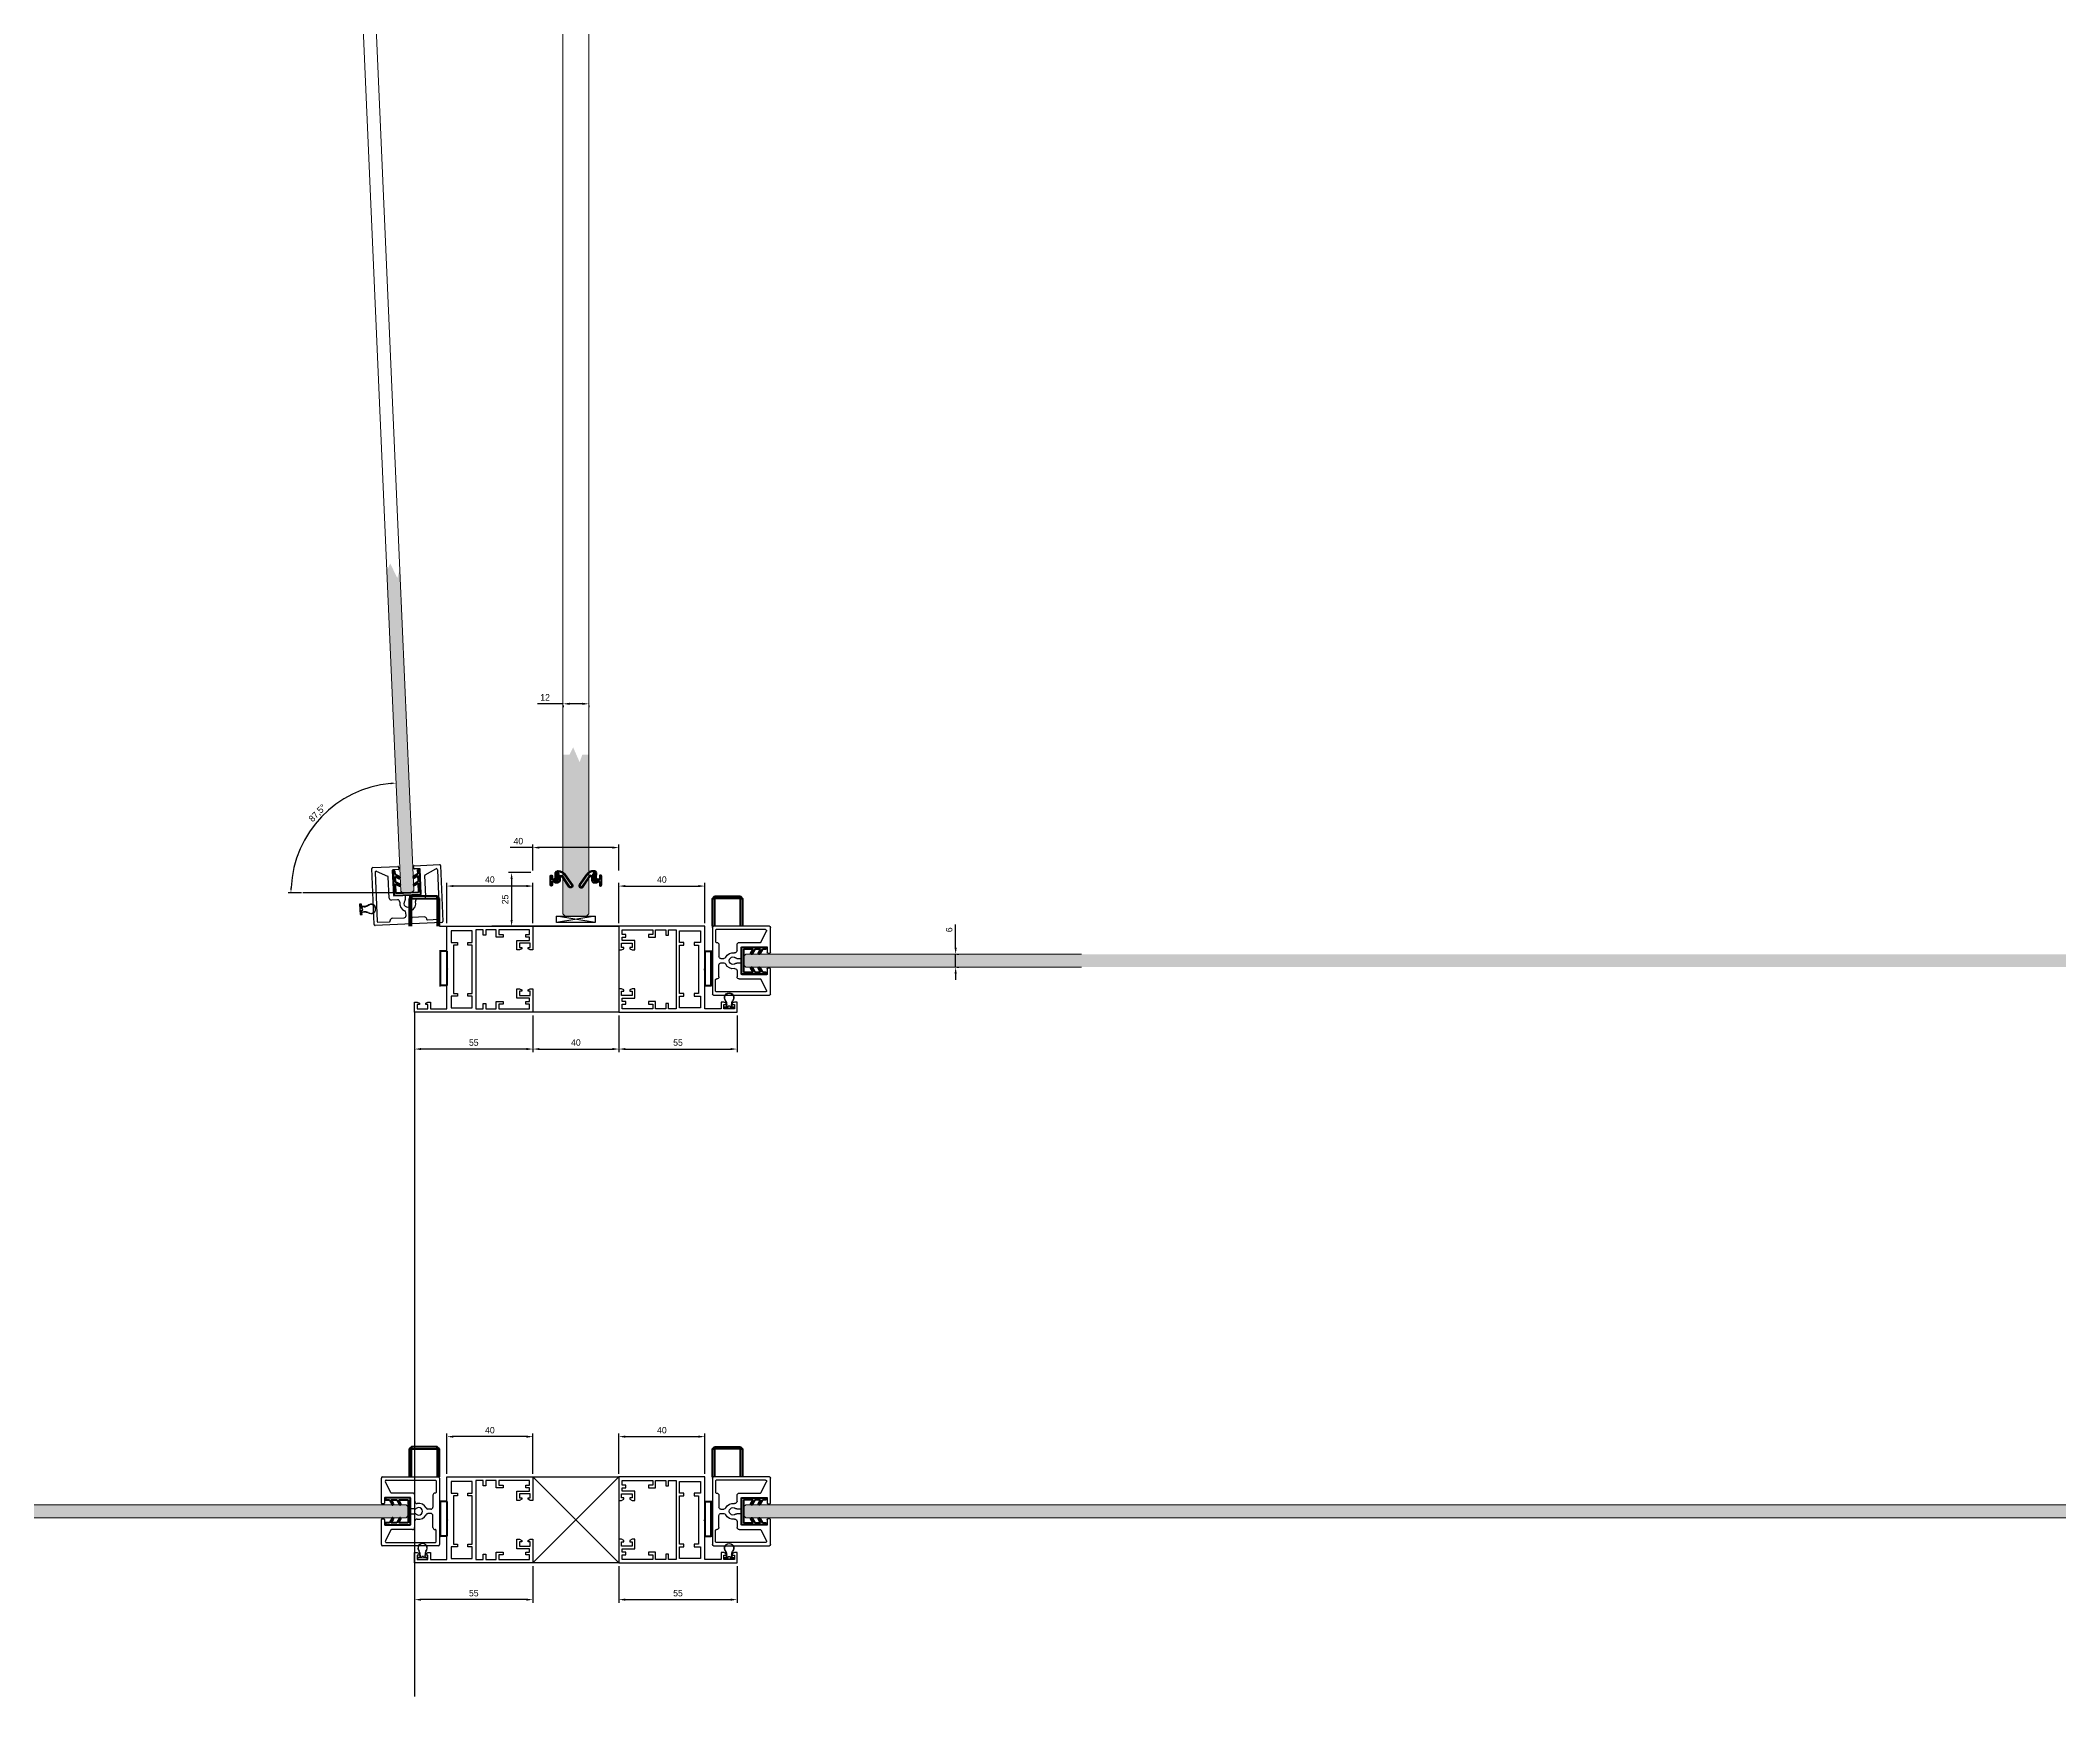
# Model space of a CAD drawing. Header units: millimetres. Extents: x 16953 to 20256, y 1517 to 8212.
# Drawn here: x 18377 to 19317, y 6203 to 6974 of the extents above; entities that cross this region are included whole.
import ezdxf

# ---------------------------------------------------------------- set-up
doc = ezdxf.new("R2010")
doc.units = ezdxf.units.MM
for name, color, linetype in [('48800_-_L2315', 7, 'Continuous'), ('48800_-_L3000', 7, 'Continuous'), ('Blocchi', 7, 'Continuous'), ('COMP', 41, 'Continuous'), ('FEMMINA_MIR', 7, 'Continuous'), ('GUARNIZIONE_MONT', 7, 'Continuous'), ('MASCHIO_MIR', 7, 'Continuous'), ('PARTENZA_VERTICA', 7, 'Continuous'), ('QUOTE', 254, 'Continuous')]:
    doc.layers.add(name, color=color, linetype=linetype)
doc.layers.add('GLASS & JOINTS', color=250, linetype='Continuous', lineweight=13)
doc.layers.add('GLASS HATCH', color=7, linetype='Continuous', true_color=0xb8ffed, transparency=0.5)
doc.dimstyles.new('ISO-25', dxfattribs={"dimtxt": 3, "dimasz": 2.5, "dimexe": 1.25, "dimexo": 0.625, "dimtad": 1, "dimdec": 1, "dimtxsty": 'Standard', "dimcen": 2.5, "dimclrd": 1, "dimclre": 1, "dimclrt": 2, "dimadec": 1, "dimazin": 0, "dimtfac": 1, "dimtdec": 1, "dimtmove": 0, "dimatfit": 3, "dimfxl": 1.25, "dimarcsym": 0})
doc.dimstyles.new('ISO-25$0', dxfattribs={"dimtxt": 3, "dimasz": 3, "dimexe": 1.5, "dimexo": 1.5, "dimgap": 1.5, "dimtad": 1, "dimtxsty": 'Standard', "dimcen": 2.5, "dimadec": 0, "dimazin": 0, "dimtfac": 1, "dimtmove": 0, "dimatfit": 3, "dimfxl": 1, "dimarcsym": 0})

# ---------------------------------------------------------------- blocks, each defined once
blk = doc.blocks.new('48750')
at = {"layer": 'COMP'}
for p, q in [((-3.8, 1.56), (-4.38, 1.84)), ((-1.46, 1.14), (-2.05, 1.14)), ((-4.38, -1.84), (-3.8, -1.56)), ((-2.05, -1.14), (-1.46, -1.14))]:
    blk.add_line(p, q, dxfattribs=at)
blk.add_lwpolyline([(-0.95, 1.75, -0.414214), (-1.45, 1.25), (-2.05, 1.25, -0.117054), (-3.75, 1.65), (-4.33, 1.94, 1.622467), (-4.33, -1.94), (-3.75, -1.65, -0.117054), (-2.05, -1.25), (-1.45, -1.25, -0.414214), (-0.95, -1.75), (-0.95, -2.41), (0, -2.41), (0, 2.41), (-0.95, 2.41)], format="xyb", close=True, dxfattribs=at)
blk.add_lwpolyline([(-0.1, 2.32), (-0.85, 2.32), (-0.85, 0.4), (-1.35, 0.4), (-1.35, -0.4), (-0.85, -0.4), (-0.85, -2.31), (-0.1, -2.31)], close=True, dxfattribs=at)
for centre, radius, start, end in [((-5.3, 0), 2.07, 63.29482, 296.70518), ((-2.05, 5.03), 3.89, 243.29482, 270), ((-1.46, 1.75), 0.61, 270, 0), ((-2.05, -5.03), 3.89, 90, 116.70518), ((-1.46, -1.75), 0.61, 0, 90)]:
    blk.add_arc(centre, radius, start, end, dxfattribs=at)
blk = doc.blocks.new('cassaporta Glass')
at = {"color": 4}
for p, q in [((20, 15), (15.2, 15)), ((15.2, 15), (15.2, 13.8)), ((15.2, 13.8), (15.77, 12.75)), ((15.77, 9.85), (15.2, 8.8)), ((15.77, 12.75), (16.4, 12.75)), ((16.4, 9.85), (15.77, 9.85)), ((16.4, 12.75), (16.4, 13.8)), ((16.4, 13.8), (18.4, 13.8)), ((16.4, 8.8), (16.4, 9.85)), ((18.4, 13.8), (18.4, 8.8)), ((20, -40), (20, 15)), ((15.2, 8.8), (15.2, 7.6)), ((15.2, 7.6), (18.4, 7.6)), ((18.4, 8.8), (16.4, 8.8)), ((18.4, 7.6), (18.4, 0)), ((-0.4, 0), (-20, 0)), ((-20, 0), (-20, -40)), ((-17.9, -11.8), (-17.9, -2)), ((-17.9, -2), (-12.45, -2)), ((-12.45, -2), (-12.45, -5)), ((-12.45, -5), (-11.25, -5)), ((-11.25, -5), (-11.25, -3)), ((-11.25, -3), (11.25, -3)), ((0, -0.4), (-0.4, 0)), ((0.4, 0), (0, -0.4)), ((18.4, 0), (0.4, 0)), ((11.25, -3), (11.25, -5)), ((11.25, -5), (12.45, -5)), ((12.45, -5), (12.45, -2)), ((12.45, -2), (17.9, -2)), ((17.9, -2), (17.9, -11.8)), ((-18.4, -16.9), (-18.4, -13.4)), ((-18.4, -13.4), (18.4, -13.4)), ((-15.9, -16.9), (-18.4, -16.9)), ((-18.4, -22.95), (-18.4, -18.1)), ((-18.4, -18.1), (-15.9, -18.1)), ((-12.45, -11.8), (-17.9, -11.8)), ((-15.9, -18.1), (-15.9, -16.9)), ((-11.25, -9.8), (-12.45, -9.8)), ((-12.45, -9.8), (-12.45, -11.8)), ((-11.25, -11.8), (-11.25, -9.8)), ((11.25, -11.8), (-11.25, -11.8)), ((12.45, -9.8), (11.25, -9.8)), ((11.25, -9.8), (11.25, -11.8)), ((12.45, -11.8), (12.45, -9.8)), ((17.9, -11.8), (12.45, -11.8)), ((18.4, -16.9), (15.9, -16.9)), ((15.9, -16.9), (15.9, -18.1)), ((15.9, -18.1), (18.4, -18.1)), ((18.4, -13.4), (18.4, -16.9)), ((18.4, -18.1), (18.4, -22.95)), ((-15, -22.95), (-18.4, -22.95)), ((-18.4, -38.4), (-18.4, -24.15)), ((-18.4, -24.15), (-16.2, -24.15)), ((-16.2, -24.15), (-16.2, -26.15)), ((-16.2, -26.15), (-15, -26.15)), ((-15, -26.15), (-15, -22.95)), ((18.4, -22.95), (15, -22.95)), ((15, -22.95), (15, -26.15)), ((15, -26.15), (16.2, -26.15)), ((16.2, -26.15), (16.2, -24.15)), ((16.2, -24.15), (18.4, -24.15)), ((18.4, -24.15), (18.4, -38.4)), ((-15, -36.7), (-16.2, -36.7)), ((-16.2, -36.7), (-16.2, -38.4)), ((-15, -38.4), (-15, -36.7)), ((-9, -32.6), (-13.4, -32.6)), ((-13.4, -32.6), (-13.4, -38.4)), ((-12.2, -38.8), (-12.2, -33.8)), ((-12.2, -33.8), (-10.2, -33.8)), ((-10.2, -33.8), (-10.2, -34.85)), ((-10.2, -34.85), (-9.58, -34.85)), ((-9.58, -34.85), (-9, -33.8)), ((-9, -33.8), (-9, -32.6)), ((13.4, -32.6), (9, -32.6)), ((9, -32.6), (9, -33.8)), ((9, -33.8), (9.57, -34.85)), ((9.57, -34.85), (10.2, -34.85)), ((10.2, -34.85), (10.2, -33.8)), ((10.2, -33.8), (12.2, -33.8)), ((12.2, -33.8), (12.2, -38.8)), ((13.4, -38.4), (13.4, -32.6)), ((16.2, -36.7), (15, -36.7)), ((15, -36.7), (15, -38.4)), ((16.2, -38.4), (16.2, -36.7)), ((-20, -40), (-9, -40)), ((-16.2, -38.4), (-18.4, -38.4)), ((-13.4, -38.4), (-15, -38.4)), ((-10.2, -38.8), (-12.2, -38.8)), ((-9.58, -37.75), (-10.2, -37.75)), ((-10.2, -37.75), (-10.2, -38.8)), ((-9, -38.8), (-9.58, -37.75)), ((-9, -40), (-9, -38.8)), ((9.57, -37.75), (9, -38.8)), ((9, -38.8), (9, -40)), ((9, -40), (20, -40)), ((10.2, -37.75), (9.57, -37.75)), ((10.2, -38.8), (10.2, -37.75)), ((12.2, -38.8), (10.2, -38.8)), ((15, -38.4), (13.4, -38.4)), ((18.4, -38.4), (16.2, -38.4))]:
    blk.add_line(p, q, dxfattribs=at)
blk = doc.blocks.new('cerniera bilico')
at = {"layer": 'FEMMINA_MIR', "color": 7, "linetype": 'Continuous', "lineweight": 50}
for p, q in [((-16.5, 33.5), (-17.5, 32.5)), ((-17.5, 32.5), (-17.5, 19.5)), ((-16.5, 32.5), (-17.5, 32.5)), ((-4.5, 33.5), (-16.5, 33.5)), ((-16.5, 33.5), (-16.5, 32.5)), ((-16.5, 32.5), (-4.5, 32.5)), ((-16.5, 19.5), (-16.5, 32.5)), ((-3.5, 32.5), (-4.5, 33.5)), ((-4.5, 32.5), (-4.5, 33.5)), ((-4.5, 32.5), (-4.5, 19.5)), ((-3.5, 32.5), (-4.5, 32.5)), ((-3.5, 19.5), (-3.5, 32.5))]:
    blk.add_line(p, q, dxfattribs=at)
at = {"layer": 'MASCHIO_MIR', "color": 7, "linetype": 'Continuous', "lineweight": 50}
for p, q in [((-3, 8), (-3.5, 8)), ((-3, -8), (-3, 8)), ((0, 8), (-3, 8)), ((0, 8), (0, -8)), ((-3.5, -8), (-3, -8)), ((0, -8), (-3, -8))]:
    blk.add_line(p, q, dxfattribs=at)
blk = doc.blocks.new('anta Slim')
at = {"color": 7}
for p, q in [((-16, -13), (-16, 13)), ((-15.5, 13.5), (-3.8, 13.5)), ((-14.5, 11.19), (-14.5, -11.7)), ((-8.67, 9.08), (-13.78, 11.64)), ((-6.5, 11.7), (-6.5, 0.3)), ((-3.8, 12), (-6.2, 12)), ((-3.5, 13.2), (-3.5, 12.3)), ((3.5, 12.3), (3.5, 13.2)), ((3.8, 13.5), (15.5, 13.5)), ((6.2, 12), (3.8, 12)), ((6.5, 0.3), (6.5, 11.7)), ((8.67, 9.08), (13.78, 11.64)), ((14.5, 11.19), (14.5, -11.7)), ((16, 13), (16, -13)), ((-8.5, -1), (-8.5, 8.81)), ((8.5, -1.03), (8.5, 8.81)), ((-4.67, -2), (-7.5, -2)), ((-6.2, 0), (-1.39, 0)), ((-1.09, -0.3), (-1.09, -2.2)), ((-1, -9.5), (-1, -8.2)), ((1, -9.5), (1, -8.2)), ((1.09, -2.2), (1.09, -0.3)), ((1.39, 0), (6.2, 0)), ((4.67, -2.03), (7.5, -2.03)), ((15.5, -13.5), (-15.5, -13.5)), ((-14.2, -12), (-8.8, -12)), ((-8.5, -11.7), (-8.5, -11.5)), ((-7.5, -10.5), (-2, -10.5)), ((7.5, -10.5), (2, -10.5)), ((8.5, -11.7), (8.5, -11.5)), ((14.2, -12), (8.8, -12))]:
    blk.add_line(p, q, dxfattribs=at)
for centre, radius, start, end in [((-15.5, 13), 0.5, 90, 180), ((-14, 11.19), 0.5, 63.43495, 180), ((-6.2, 11.7), 0.3, 90, 180), ((-3.8, 13.2), 0.3, 0, 90), ((-3.8, 12.3), 0.3, 270, 0), ((3.8, 13.2), 0.3, 90, 180), ((3.8, 12.3), 0.3, 180, 270), ((6.2, 11.7), 0.3, 0, 90), ((14, 11.19), 0.5, 0, 116.56505), ((15.5, 13), 0.5, 0, 90), ((-8.8, 8.81), 0.3, 360, 63.43495), ((-6.2, 0.3), 0.3, 180, 270), ((1.39, -0.3), 0.3, 90, 180), ((6.2, 0.3), 0.3, 270, 0), ((8.8, 8.81), 0.3, 116.56505, 180), ((-7.5, -1), 1, 180, 270), ((-4.67, -3), 1, 349.14591, 90), ((0, -3.89), 3.75, 169.14591, 245.09894), ((0, -3.89), 1.75, 137.36903, 42.63097), ((-2, -8.2), 1, 0, 65.09894), ((-1.39, -0.3), 0.3, 360, 90), ((-1.84, -2.2), 0.75, 317.36903, 0), ((2, -8.2), 1, 114.90106, 180), ((1.84, -2.2), 0.75, 180, 222.63097), ((0, -3.89), 3.75, 294.90106, 10.48585), ((4.67, -3.03), 1, 90, 190.48585), ((7.5, -1.03), 1, 270, 0), ((-15.5, -13), 0.5, 180, 270), ((-14.2, -11.7), 0.3, 180, 270), ((-8.8, -11.7), 0.3, 270, 0), ((-7.5, -11.5), 1, 90, 180), ((-2, -9.5), 1, 270, 0), ((2, -9.5), 1, 180, 270), ((7.5, -11.5), 1, 0, 90), ((8.8, -11.7), 0.3, 180, 270), ((14.2, -11.7), 0.3, 270, 0), ((15.5, -13), 0.5, 270, 0)]:
    blk.add_arc(centre, radius, start, end, dxfattribs=at)
blk = doc.blocks.new('guarnizione vetro 6mm porta')
at = {"layer": 'GUARNIZIONE_MONT', "color": 7, "linetype": 'Continuous', "lineweight": 50}
for p, q in [((-5.3, 11.5), (-6.3, 11.5)), ((-6.3, 11.5), (-6.3, 0)), ((-5.3, 9.73), (-5.3, 11.5)), ((-3.18, 8.51), (-5.3, 9.73)), ((5.3, 9.73), (3.18, 8.51)), ((5.3, 11.5), (5.3, 9.73)), ((6.3, 11.5), (5.3, 11.5)), ((6.3, 0), (6.3, 11.5)), ((-6.3, 0), (6.3, 0)), ((-5.3, 6.23), (-5.3, 8.92)), ((-5.3, 8.92), (-3.53, 7.9)), ((-3.18, 5.01), (-5.3, 6.23)), ((-5.3, 1), (-5.3, 5.42)), ((-5.3, 5.42), (-3.53, 4.4)), ((5.3, 1), (-5.3, 1)), ((-3.12, 8.01), (-3.07, 8.1)), ((-3.12, 4.51), (-3.07, 4.6)), ((3.07, 8.1), (3.12, 8.01)), ((3.07, 4.6), (3.12, 4.51)), ((5.3, 6.23), (3.18, 5.01)), ((3.53, 7.9), (5.3, 8.92)), ((3.53, 4.4), (5.3, 5.42)), ((5.3, 8.92), (5.3, 6.23)), ((5.3, 5.42), (5.3, 1))]:
    blk.add_line(p, q, dxfattribs=at)
for centre, start, end in [((-3.38, 8.16), 240, 330), ((-3.38, 4.66), 240, 330), ((-3.33, 8.25), 330, 60), ((-3.33, 4.75), 330, 60), ((3.33, 8.25), 120, 210), ((3.33, 4.75), 120, 210), ((3.38, 8.16), 210, 300), ((3.38, 4.66), 210, 300)]:
    blk.add_arc(centre, 0.3, start, end, dxfattribs=at)
blk = doc.blocks.new('*D154')
at = {"layer": 'Defpoints', "color": 0, "transparency": 16777216}
for p in [(18566.49, 6580.43), (18566.49, 6561.71), (18606.49, 6561.71)]:
    blk.add_point(p, dxfattribs=at)
at = {"layer": 'QUOTE', "color": 0, "lineweight": -2, "transparency": 16777216}
for p, q in [((18566.49, 6563.21), (18566.49, 6581.93)), ((18603.49, 6580.43), (18569.49, 6580.43)), ((18606.49, 6563.21), (18606.49, 6581.93))]:
    blk.add_line(p, q, dxfattribs=at)
at = {"layer": 'QUOTE', "color": 0, "transparency": 16777216}
for points in [[(18569.49, 6580.93), (18569.49, 6579.93), (18566.49, 6580.43)], [(18603.49, 6580.93), (18603.49, 6579.93), (18606.49, 6580.43)]]:
    blk.add_solid(points, dxfattribs=at)
at = {"layer": 'QUOTE', "color": 0, "transparency": 16777216, "insert": (18586.49, 6583.43), "char_height": 3, "attachment_point": 5}
blk.add_mtext('40', dxfattribs=at)
blk = doc.blocks.new('*D155')
at = {"layer": 'Defpoints', "color": 0, "transparency": 16777216}
for p in [(18551.49, 6521.71), (18606.49, 6521.71), (18551.49, 6504.62)]:
    blk.add_point(p, dxfattribs=at)
at = {"layer": 'QUOTE', "color": 0, "lineweight": -2, "transparency": 16777216}
for p, q in [((18551.49, 6520.21), (18551.49, 6503.12)), ((18606.49, 6520.21), (18606.49, 6503.12)), ((18603.49, 6504.62), (18554.49, 6504.62))]:
    blk.add_line(p, q, dxfattribs=at)
at = {"layer": 'QUOTE', "color": 0, "transparency": 16777216}
for points in [[(18554.49, 6505.12), (18554.49, 6504.12), (18551.49, 6504.62)], [(18603.49, 6505.12), (18603.49, 6504.12), (18606.49, 6504.62)]]:
    blk.add_solid(points, dxfattribs=at)
at = {"layer": 'QUOTE', "color": 0, "transparency": 16777216, "insert": (18578.99, 6507.62), "char_height": 3, "attachment_point": 5}
blk.add_mtext('55', dxfattribs=at)
blk = doc.blocks.new('*D156')
at = {"layer": 'Defpoints', "color": 0, "transparency": 16777216}
for p in [(18620.53, 6665.99), (18632.53, 6665.99), (18632.53, 6665.2)]:
    blk.add_point(p, dxfattribs=at)
at = {"layer": 'QUOTE', "color": 0, "lineweight": -2, "transparency": 16777216}
for p, q in [((18620.53, 6665.2), (18608.67, 6665.2)), ((18620.53, 6664.49), (18620.53, 6663.7)), ((18629.53, 6665.2), (18623.53, 6665.2)), ((18632.53, 6664.49), (18632.53, 6663.7))]:
    blk.add_line(p, q, dxfattribs=at)
at = {"layer": 'QUOTE', "color": 0, "transparency": 16777216}
for points in [[(18623.53, 6665.7), (18623.53, 6664.7), (18620.53, 6665.2)], [(18629.53, 6665.7), (18629.53, 6664.7), (18632.53, 6665.2)]]:
    blk.add_solid(points, dxfattribs=at)
at = {"layer": 'QUOTE', "color": 0, "transparency": 16777216, "insert": (18612.17, 6668.2), "char_height": 3, "attachment_point": 5}
blk.add_mtext('12', dxfattribs=at)
blk = doc.blocks.new('48800')
at = {"layer": '48800_-_L3000', "linetype": 'Continuous', "lineweight": 5}
h = blk.add_hatch(dxfattribs=at)
h.set_pattern_fill('LINE', color=3, scale=2, angle=45, style=0)
h.set_pattern_definition([(45, (-6239.775, -3270.2284), (-4.490128, 4.490128), [])])
edge = h.paths.add_edge_path()
edge.add_arc((9.4, 2.41), 0.897, 334.12953, 494.36432)
edge.add_line((8.77, 3.05), (5.44, -1.86))
edge.add_arc((4.92, -1.52), 0.632, 270, 326.69915, ccw=False)
edge.add_arc((5, -1.51), 0.64, 180.31288, 262.86787, ccw=False)
edge.add_line((4.36, -1.52), (4.39, -0.03))
edge.add_arc((3.39, -0.03), 1, 0, 90)
edge.add_line((3.39, 0.97), (2.4, 0.97))
edge.add_arc((2.4, 0.71), 0.253, 90, 120)
edge.add_line((2.27, 0.93), (1.59, 0.54))
edge.add_arc((1.47, 0.76), 0.253, 270, 300, ccw=False)
edge.add_line((1.47, 0.51), (1.01, 0.51))
edge.add_line((1.01, 0.51), (1.01, 0.41))
edge.add_line((1.01, 0.41), (1.47, 0.41))
edge.add_arc((1.47, 0.76), 0.353, 270, 300)
edge.add_line((1.64, 0.45), (2.32, 0.85))
edge.add_arc((2.4, 0.71), 0.153, 90, 120, ccw=False)
edge.add_line((2.4, 0.87), (3.39, 0.87))
edge.add_arc((3.39, -0.03), 0.9, 0.06989, 90, ccw=False)
edge.add_line((4.29, -0.03), (4.26, -1.51))
edge.add_arc((5, -1.51), 0.74, 180.20051, 263.35004)
edge.add_arc((4.92, -1.52), 0.732, 269.51182, 326.6433)
edge.add_line((5.53, -1.92), (8.85, 2.99))
edge.add_arc((9.4, 2.41), 0.797, -25.27845, 133.65847, ccw=False)
edge.add_line((10.12, 2.07), (6.71, -2.69))
edge.add_arc((3.54, -0.42), 3.9, 270, 324.43426, ccw=False)
edge.add_line((3.54, -4.32), (3.25, -4.32))
edge.add_arc((3.27, -3.48), 0.839, 196.69401, 268.73177, ccw=False)
edge.add_line((2.47, -3.72), (2.5, -1.15))
edge.add_arc((2.15, -1.15), 0.353, 359.88621, 420)
edge.add_line((2.32, -0.85), (1.64, -0.45))
edge.add_arc((1.47, -0.76), 0.353, 60, 90)
edge.add_line((1.47, -0.41), (1.01, -0.41))
edge.add_line((1.01, -0.41), (1.01, -0.51))
edge.add_line((1.01, -0.51), (1.47, -0.51))
edge.add_arc((1.47, -0.76), 0.253, 60, 90, ccw=False)
edge.add_line((1.59, -0.54), (2.27, -0.93))
edge.add_arc((2.15, -1.15), 0.253, 0, 60, ccw=False)
edge.add_line((2.4, -1.15), (2.37, -3.74))
edge.add_arc((3.27, -3.48), 0.939, 195.73271, 268.8012)
edge.add_line((3.25, -4.42), (3.54, -4.42))
edge.add_arc((3.54, -0.42), 4, 270, 324.43426)
edge.add_line((6.8, -2.75), (10.2, 2.02))
at = {"layer": '48800_-_L2315', "color": 3, "linetype": 'Continuous', "lineweight": 50}
for p, q in [((2.37, 0.86), (2.37, 0.81)), ((2.37, 0.38), (2.37, 0.33)), ((3.25, 0.87), (3.25, 0.82)), ((2.37, -0.45), (2.37, -0.5)), ((2.37, -0.81), (2.37, -0.88)), ((3.25, -0.09), (3.25, -0.17)), ((3.25, -3.38), (3.25, -3.43)), ((3.25, -4.27), (3.25, -4.32))]:
    blk.add_line(p, q, dxfattribs=at)
at = {"layer": '48800_-_L3000', "color": 3, "linetype": 'Continuous', "lineweight": 50}
for p, q in [((0, 2.02), (0, -2.02)), ((0.76, 0.63), (0.76, 2.02)), ((1.47, 0.51), (1.01, 0.51)), ((1.01, 0.51), (1.01, 0.41)), ((1.01, 0.41), (1.47, 0.41)), ((1.96, 0.38), (1.01, 0.38)), ((2.27, 0.93), (1.59, 0.54)), ((1.64, 0.45), (2.32, 0.85)), ((2.35, 0.8), (1.7, 0.43)), ((1.7, 0.43), (1.96, 0.43)), ((3.39, 0.97), (2.4, 0.97)), ((2.4, 0.87), (3.39, 0.87)), ((3.39, 0.82), (2.4, 0.82)), ((8.77, 3.05), (5.44, -1.86)), ((5.53, -1.92), (8.85, 2.99)), ((8.88, 2.95), (5.57, -1.95)), ((6.67, -2.66), (10.07, 2.09)), ((10.12, 2.07), (6.71, -2.69)), ((6.8, -2.75), (10.2, 2.02)), ((0.76, -2.02), (0.76, -0.63)), ((1.01, -0.38), (2, -0.38)), ((1.47, -0.41), (1.01, -0.41)), ((1.01, -0.41), (1.01, -0.51)), ((1.01, -0.51), (1.47, -0.51)), ((1.59, -0.54), (2.27, -0.93)), ((2.32, -0.85), (1.64, -0.45)), ((2, -0.43), (1.7, -0.43)), ((1.7, -0.43), (2.35, -0.8)), ((2.4, -1.15), (2.37, -3.74)), ((2.47, -3.72), (2.5, -1.15)), ((2.55, -1.15), (2.52, -3.72)), ((2.95, -3.02), (2.95, -1.38)), ((3, -1.38), (3, -3.02)), ((3.25, -4.27), (3.54, -4.27)), ((3.54, -4.32), (3.25, -4.32)), ((3.25, -4.42), (3.54, -4.42)), ((3.76, -3.02), (3.76, -1.42)), ((3.81, -1.42), (3.81, -3.02)), ((4.21, -1.51), (4.24, -0.03)), ((4.29, -0.03), (4.26, -1.51)), ((4.36, -1.52), (4.39, -0.03))]:
    blk.add_line(p, q, dxfattribs=at)
for centre, radius, start, end in [((0.38, 2.02), 0.379, 0, 180), ((1.01, 0.63), 0.253, 180, 270), ((1.47, 0.76), 0.253, 270, 300), ((1.47, 0.76), 0.353, 270, 300), ((1.96, -1.42), 1.85, 0, 90), ((1.96, -1.42), 1.8, 0, 90), ((2.4, 0.71), 0.253, 90, 120), ((2.4, 0.71), 0.153, 90, 120), ((2.4, 0.71), 0.103, 90, 120), ((3.39, -0.03), 1, 0, 90), ((3.39, -0.03), 0.9, 0.06989, 90), ((3.39, -0.03), 0.85, 0.10937, 90), ((9.4, 2.41), 0.897, 334.12953, 134.36432), ((9.4, 2.41), 0.797, 334.72155, 133.65847), ((9.4, 2.41), 0.747, 335.06135, 133.25328), ((0.38, -2.02), 0.379, 180, 0), ((1.01, -0.63), 0.253, 90, 180), ((1.47, -0.76), 0.353, 60, 90), ((1.47, -0.76), 0.253, 60, 90), ((2, -1.38), 1, 0, 90), ((2, -1.38), 0.95, 0, 90), ((2.15, -1.15), 0.253, 0, 60), ((2.15, -1.15), 0.353, 359.88621, 60), ((2.15, -1.15), 0.403, 359.84598, 60), ((3.27, -3.48), 0.939, 195.73271, 268.8012), ((3.27, -3.48), 0.839, 196.69401, 268.73177), ((3.27, -3.48), 0.789, 197.24238, 268.6922), ((3.38, -3.02), 0.429, 180, 0), ((3.38, -3.02), 0.379, 180, 0), ((3.54, -0.42), 3.85, 270, 324.43426), ((3.54, -0.42), 3.9, 270, 324.43426), ((3.54, -0.42), 4, 270, 324.43426), ((5, -1.51), 0.79, 180.15251, 263.54516), ((5, -1.51), 0.74, 180.20051, 263.35004), ((5, -1.51), 0.64, 180.31288, 262.86787), ((4.92, -1.52), 0.732, 269.51182, 326.6433), ((4.92, -1.52), 0.782, 269.31452, 326.61948), ((4.92, -1.52), 0.632, 270, 326.69915)]:
    blk.add_arc(centre, radius, start, end, dxfattribs=at)
at = {"layer": 'PARTENZA_VERTICA', "color": 3, "linetype": 'Continuous', "lineweight": 50}
for p, q in [((2.2, 0.72), (2.2, 0.77)), ((2.2, 0.36), (2.2, 0.41)), ((2.2, -0.45), (2.2, -0.4)), ((2.2, -0.77), (2.2, -0.72))]:
    blk.add_line(p, q, dxfattribs=at)
blk = doc.blocks.new('spessore 3mm')
at = {"layer": 'Blocchi', "color": 8}
for p, q in [((9, 3), (-9, 0)), ((9, 0), (-9, 3)), ((-9, 3), (9, 3)), ((-9, 0), (-9, 3)), ((9, 0), (-9, 0)), ((9, 3), (9, 0))]:
    blk.add_line(p, q, dxfattribs=at)
blk = doc.blocks.new('*D157')
at = {"layer": 'Defpoints', "color": 0, "transparency": 16777216}
for p in [(18606.49, 6598.32), (18606.49, 6586.21), (18646.49, 6586.21)]:
    blk.add_point(p, dxfattribs=at)
at = {"layer": 'QUOTE', "color": 0, "lineweight": -2, "transparency": 16777216}
for p, q in [((18606.49, 6598.32), (18595.99, 6598.32)), ((18606.49, 6587.71), (18606.49, 6599.82)), ((18643.49, 6598.32), (18609.49, 6598.32)), ((18646.49, 6587.71), (18646.49, 6599.82))]:
    blk.add_line(p, q, dxfattribs=at)
at = {"layer": 'QUOTE', "color": 0, "transparency": 16777216}
for points in [[(18609.49, 6598.82), (18609.49, 6597.82), (18606.49, 6598.32)], [(18643.49, 6598.82), (18643.49, 6597.82), (18646.49, 6598.32)]]:
    blk.add_solid(points, dxfattribs=at)
at = {"layer": 'QUOTE', "color": 0, "transparency": 16777216, "insert": (18599.74, 6601.32), "char_height": 3, "attachment_point": 5}
blk.add_mtext('40', dxfattribs=at)
blk = doc.blocks.new('*D158')
at = {"layer": 'Defpoints', "color": 0, "transparency": 16777216}
for p in [(18606.99, 6586.71), (18587.47, 6561.71), (18596.59, 6561.71)]:
    blk.add_point(p, dxfattribs=at)
at = {"layer": 'QUOTE', "color": 0, "lineweight": -2, "transparency": 16777216}
for p, q in [((18605.49, 6586.71), (18595.09, 6586.71)), ((18596.59, 6583.71), (18596.59, 6564.71)), ((18588.97, 6561.71), (18598.09, 6561.71))]:
    blk.add_line(p, q, dxfattribs=at)
at = {"layer": 'QUOTE', "color": 0, "transparency": 16777216}
for points in [[(18596.09, 6583.71), (18597.09, 6583.71), (18596.59, 6586.71)], [(18596.09, 6564.71), (18597.09, 6564.71), (18596.59, 6561.71)]]:
    blk.add_solid(points, dxfattribs=at)
at = {"layer": 'QUOTE', "color": 0, "transparency": 16777216, "insert": (18593.59, 6574.21), "char_height": 3, "attachment_point": 5, "rotation": 90}
blk.add_mtext('25', dxfattribs=at)
blk = doc.blocks.new('*D161')
at = {"color": 1, "lineweight": -2, "transparency": 16777216}
blk.add_line((18498.79, 6577.24), (18492.69, 6577.24), dxfattribs=at)
blk.add_arc((18545.08, 6577.24), 51.14, 95.30296, 177.19895, dxfattribs=at)
at = {"color": 1, "transparency": 16777216}
for points in [[(18540.33, 6628.58), (18540.38, 6627.75), (18542.85, 6628.34)], [(18494.42, 6579.73), (18493.58, 6579.75), (18493.94, 6577.24)]]:
    blk.add_solid(points, dxfattribs=at)
at = {"layer": 'Defpoints', "color": 0, "transparency": 16777216}
for p in [(18538.54, 6726.98), (18518.23, 6620.77), (18499.41, 6577.24), (18545.04, 6578.11), (18548.09, 6577.24)]:
    blk.add_point(p, dxfattribs=at)
at = {"color": 2, "transparency": 16777216, "insert": (18506.42, 6614.25), "char_height": 3, "attachment_point": 5, "rotation": 46.25096}
blk.add_mtext('87,5°', dxfattribs=at)
blk = doc.blocks.new('*D167')
at = {"layer": 'Defpoints', "color": 0, "transparency": 16777216}
for p in [(18566.49, 6324.34), (18566.49, 6305.61), (18606.49, 6305.61)]:
    blk.add_point(p, dxfattribs=at)
at = {"layer": 'QUOTE', "color": 0, "lineweight": -2, "transparency": 16777216}
for p, q in [((18566.49, 6307.11), (18566.49, 6325.84)), ((18603.49, 6324.34), (18569.49, 6324.34)), ((18606.49, 6307.11), (18606.49, 6325.84))]:
    blk.add_line(p, q, dxfattribs=at)
at = {"layer": 'QUOTE', "color": 0, "transparency": 16777216}
for points in [[(18569.49, 6324.84), (18569.49, 6323.84), (18566.49, 6324.34)], [(18603.49, 6324.84), (18603.49, 6323.84), (18606.49, 6324.34)]]:
    blk.add_solid(points, dxfattribs=at)
at = {"layer": 'QUOTE', "color": 0, "transparency": 16777216, "insert": (18586.49, 6327.34), "char_height": 3, "attachment_point": 5}
blk.add_mtext('40', dxfattribs=at)
blk = doc.blocks.new('*D168')
at = {"layer": 'Defpoints', "color": 0, "transparency": 16777216}
for p in [(18551.49, 6265.61), (18606.49, 6265.61), (18551.49, 6248.53)]:
    blk.add_point(p, dxfattribs=at)
at = {"layer": 'QUOTE', "color": 0, "lineweight": -2, "transparency": 16777216}
for p, q in [((18551.49, 6264.11), (18551.49, 6247.03)), ((18606.49, 6264.11), (18606.49, 6247.03)), ((18603.49, 6248.53), (18554.49, 6248.53))]:
    blk.add_line(p, q, dxfattribs=at)
at = {"layer": 'QUOTE', "color": 0, "transparency": 16777216}
for points in [[(18554.49, 6249.03), (18554.49, 6248.03), (18551.49, 6248.53)], [(18603.49, 6249.03), (18603.49, 6248.03), (18606.49, 6248.53)]]:
    blk.add_solid(points, dxfattribs=at)
at = {"layer": 'QUOTE', "color": 0, "transparency": 16777216, "insert": (18578.99, 6251.53), "char_height": 3, "attachment_point": 5}
blk.add_mtext('55', dxfattribs=at)
blk = doc.blocks.new('*D170')
at = {"color": 0, "lineweight": -2, "transparency": 16777216}
for p, q in [((18606.49, 6520.21), (18606.49, 6503.12)), ((18646.49, 6520.21), (18646.49, 6503.12)), ((18609.49, 6504.62), (18643.49, 6504.62))]:
    blk.add_line(p, q, dxfattribs=at)
at = {"color": 0, "transparency": 16777216}
for points in [[(18609.49, 6505.12), (18609.49, 6504.12), (18606.49, 6504.62)], [(18643.49, 6505.12), (18643.49, 6504.12), (18646.49, 6504.62)]]:
    blk.add_solid(points, dxfattribs=at)
at = {"layer": 'Defpoints', "color": 0, "transparency": 16777216}
for p in [(18606.49, 6521.71), (18646.49, 6521.71), (18646.49, 6504.62)]:
    blk.add_point(p, dxfattribs=at)
at = {"color": 0, "transparency": 16777216, "insert": (18626.49, 6507.62), "char_height": 3, "attachment_point": 5}
blk.add_mtext('40', dxfattribs=at)
blk = doc.blocks.new('*D176')
at = {"layer": 'Defpoints', "color": 0, "transparency": 16777216}
for p in [(18686.49, 6324.34), (18646.49, 6305.61), (18686.49, 6305.61)]:
    blk.add_point(p, dxfattribs=at)
at = {"layer": 'QUOTE', "color": 0, "lineweight": -2, "transparency": 16777216}
for p, q in [((18646.49, 6307.11), (18646.49, 6325.84)), ((18649.49, 6324.34), (18683.49, 6324.34)), ((18686.49, 6307.11), (18686.49, 6325.84))]:
    blk.add_line(p, q, dxfattribs=at)
at = {"layer": 'QUOTE', "color": 0, "transparency": 16777216}
for points in [[(18649.49, 6324.84), (18649.49, 6323.84), (18646.49, 6324.34)], [(18683.49, 6324.84), (18683.49, 6323.84), (18686.49, 6324.34)]]:
    blk.add_solid(points, dxfattribs=at)
at = {"layer": 'QUOTE', "color": 0, "transparency": 16777216, "insert": (18666.49, 6327.34), "char_height": 3, "attachment_point": 5}
blk.add_mtext('40', dxfattribs=at)
blk = doc.blocks.new('*D177')
at = {"layer": 'Defpoints', "color": 0, "transparency": 16777216}
for p in [(18646.49, 6265.61), (18701.49, 6265.61), (18701.49, 6248.53)]:
    blk.add_point(p, dxfattribs=at)
at = {"layer": 'QUOTE', "color": 0, "lineweight": -2, "transparency": 16777216}
for p, q in [((18646.49, 6264.11), (18646.49, 6247.03)), ((18701.49, 6264.11), (18701.49, 6247.03)), ((18649.49, 6248.53), (18698.49, 6248.53))]:
    blk.add_line(p, q, dxfattribs=at)
at = {"layer": 'QUOTE', "color": 0, "transparency": 16777216}
for points in [[(18649.49, 6249.03), (18649.49, 6248.03), (18646.49, 6248.53)], [(18698.49, 6249.03), (18698.49, 6248.03), (18701.49, 6248.53)]]:
    blk.add_solid(points, dxfattribs=at)
at = {"layer": 'QUOTE', "color": 0, "transparency": 16777216, "insert": (18673.99, 6251.53), "char_height": 3, "attachment_point": 5}
blk.add_mtext('55', dxfattribs=at)
blk = doc.blocks.new('*D179')
at = {"layer": 'Defpoints', "color": 0, "transparency": 16777216}
for p in [(18802.37, 6548.74), (18803.15, 6548.74), (18802.37, 6542.74)]:
    blk.add_point(p, dxfattribs=at)
at = {"layer": 'QUOTE', "color": 0, "lineweight": -2, "transparency": 16777216}
for p, q in [((18803.15, 6551.74), (18803.15, 6562.6)), ((18803.15, 6542.74), (18803.15, 6548.74)), ((18803.87, 6548.74), (18804.65, 6548.74)), ((18803.15, 6539.74), (18803.15, 6536.74)), ((18803.87, 6542.74), (18804.65, 6542.74))]:
    blk.add_line(p, q, dxfattribs=at)
at = {"layer": 'QUOTE', "color": 0, "transparency": 16777216}
for points in [[(18802.65, 6551.74), (18803.65, 6551.74), (18803.15, 6548.74)], [(18802.65, 6539.74), (18803.65, 6539.74), (18803.15, 6542.74)]]:
    blk.add_solid(points, dxfattribs=at)
at = {"layer": 'QUOTE', "color": 0, "transparency": 16777216, "insert": (18800.15, 6560.1), "char_height": 3, "attachment_point": 5, "rotation": 90}
blk.add_mtext('6', dxfattribs=at)
blk = doc.blocks.new('*D180')
at = {"layer": 'Defpoints', "color": 0, "transparency": 16777216}
for p in [(18686.49, 6580.43), (18646.49, 6561.71), (18686.49, 6561.71)]:
    blk.add_point(p, dxfattribs=at)
at = {"layer": 'QUOTE', "color": 0, "lineweight": -2, "transparency": 16777216}
for p, q in [((18646.49, 6563.21), (18646.49, 6581.93)), ((18649.49, 6580.43), (18683.49, 6580.43)), ((18686.49, 6563.21), (18686.49, 6581.93))]:
    blk.add_line(p, q, dxfattribs=at)
at = {"layer": 'QUOTE', "color": 0, "transparency": 16777216}
for points in [[(18649.49, 6580.93), (18649.49, 6579.93), (18646.49, 6580.43)], [(18683.49, 6580.93), (18683.49, 6579.93), (18686.49, 6580.43)]]:
    blk.add_solid(points, dxfattribs=at)
at = {"layer": 'QUOTE', "color": 0, "transparency": 16777216, "insert": (18666.49, 6583.43), "char_height": 3, "attachment_point": 5}
blk.add_mtext('40', dxfattribs=at)
blk = doc.blocks.new('*D181')
at = {"layer": 'Defpoints', "color": 0, "transparency": 16777216}
for p in [(18646.49, 6521.71), (18701.49, 6521.71), (18701.49, 6504.62)]:
    blk.add_point(p, dxfattribs=at)
at = {"layer": 'QUOTE', "color": 0, "lineweight": -2, "transparency": 16777216}
for p, q in [((18646.49, 6520.21), (18646.49, 6503.12)), ((18701.49, 6520.21), (18701.49, 6503.12)), ((18649.49, 6504.62), (18698.49, 6504.62))]:
    blk.add_line(p, q, dxfattribs=at)
at = {"layer": 'QUOTE', "color": 0, "transparency": 16777216}
for points in [[(18649.49, 6505.12), (18649.49, 6504.12), (18646.49, 6504.62)], [(18698.49, 6505.12), (18698.49, 6504.12), (18701.49, 6504.62)]]:
    blk.add_solid(points, dxfattribs=at)
at = {"layer": 'QUOTE', "color": 0, "transparency": 16777216, "insert": (18673.99, 6507.62), "char_height": 3, "attachment_point": 5}
blk.add_mtext('55', dxfattribs=at)

msp = doc.modelspace()

# ---------------------------------------------------------------- hatches: boundary and pattern name
at = {"layer": 'GLASS HATCH'}
h = msp.add_hatch(color=256, dxfattribs=at)
h.dxf.hatch_style = 1
h.paths.add_polyline_path([(18551.039, 6578.373), (18550.083, 6577.331), (18546.087, 6577.156), (18545.045, 6578.111), (18538.54, 6726.975), (18538.522, 6726.974), (18540.121, 6730.482), (18543.417, 6723.751), (18544.516, 6727.236), (18544.534, 6727.237)])
h = msp.add_hatch(color=256, dxfattribs=at)
h.dxf.hatch_style = 1
h.paths.add_polyline_path([(18621.494, 6566.506), (18620.494, 6567.506), (18620.494, 6641.511), (18623.476, 6641.511), (18625.226, 6644.946), (18628.226, 6638.077), (18629.476, 6641.511), (18632.494, 6641.511), (18632.494, 6567.506), (18631.494, 6566.506)])
h = msp.add_hatch(color=256, dxfattribs=at)
h.dxf.hatch_style = 1
h.paths.add_polyline_path([(18705.494, 6548.742), (18704.494, 6547.742), (18704.494, 6543.742), (18705.494, 6542.742), (19517.937, 6542.742), (19521.336, 6544.474), (19514.467, 6547.474), (19517.901, 6548.724), (19517.901, 6548.742)])
h = msp.add_hatch(color=256, dxfattribs=at)
h.dxf.hatch_style = 1
h.paths.add_polyline_path([(18547.494, 6292.647), (18548.494, 6291.647), (18548.494, 6287.647), (18547.494, 6286.647), (17735.086, 6286.647), (17735.086, 6286.629), (17731.651, 6288.379), (17738.52, 6291.379), (17735.086, 6292.629), (17735.086, 6292.647)])
h = msp.add_hatch(color=256, dxfattribs=at)
h.dxf.hatch_style = 1
h.paths.add_polyline_path([(18705.494, 6292.647), (18704.494, 6291.647), (18704.494, 6287.647), (18705.494, 6286.647), (19517.937, 6286.647), (19521.336, 6288.379), (19514.467, 6291.379), (19517.901, 6292.629), (19517.901, 6292.647)])

# ---------------------------------------------------------------- linework, layer by layer
for p, q in [((18548.085, 6577.243), (18499.413, 6577.243)), ((18562.994, 6561.706), (18566.494, 6561.706)), ((18646.494, 6561.706), (18587.467, 6561.706)), ((18606.494, 6561.706), (18646.494, 6561.706)), ((18646.494, 6561.706), (18646.494, 6521.706)), ((18646.494, 6561.706), (18646.494, 6521.706)), ((18551.494, 6521.706), (18551.494, 6203.433)), ((18646.494, 6521.706), (18606.494, 6521.706)), ((18606.494, 6305.611), (18646.494, 6305.611)), ((18606.494, 6305.611), (18646.494, 6265.611)), ((18606.494, 6265.611), (18646.494, 6305.611)), ((18646.494, 6305.611), (18646.494, 6265.611)), ((18646.494, 6265.611), (18606.494, 6265.611))]:
    msp.add_line(p, q)
at = {"layer": 'GLASS & JOINTS'}
for points in [[(18538.54, 6726.975), (18503.197, 7537.553), (18504.152, 7538.595), (18508.148, 7538.77), (18509.191, 7537.815), (18544.534, 6727.237)], [(18632.494, 7209.481), (18632.494, 6567.506), (18631.494, 6566.506), (18621.494, 6566.506), (18620.494, 6567.506), (18620.494, 7209.481)], [(18544.534, 6727.237), (18551.039, 6578.373), (18550.083, 6577.331), (18546.087, 6577.156), (18545.045, 6578.111), (18538.54, 6726.975)], [(18861.669, 6548.742), (18705.494, 6548.742), (18704.494, 6547.742), (18704.494, 6543.742), (18705.494, 6542.742), (18861.669, 6542.742)], [(17735.086, 6292.647), (18547.494, 6292.647), (18548.494, 6291.647), (18548.494, 6287.647), (18547.494, 6286.647), (17735.086, 6286.647)], [(19517.901, 6292.647), (18705.494, 6292.647), (18704.494, 6291.647), (18704.494, 6287.647), (18705.494, 6286.647), (19517.901, 6286.647)]]:
    msp.add_lwpolyline(points, dxfattribs=at)

# ---------------------------------------------------------------- block references
for name, p, rotation in [('guarnizione vetro 6mm porta', (18548.093, 6576.243), 2.501916681847086), ('48800', (18638.337, 6583.006), 180), ('guarnizione vetro 6mm porta', (18549.494, 6289.611), 90)]:
    msp.add_blockref(name, p, dxfattribs=dict(rotation=rotation))
at = {"xscale": -1}
for name, p, rotation in [('48800', (18614.65, 6583.006), 180), ('guarnizione vetro 6mm porta', (18703.494, 6545.706), 270), ('guarnizione vetro 6mm porta', (18703.494, 6289.611), 270)]:
    msp.add_blockref(name, p, dxfattribs=dict(at, rotation=rotation))
at = {"layer": 'Blocchi'}
for name, p, rotation in [('anta Slim', (18548.093, 6576.243), 2.501916681847086), ('48750', (18525.963, 6569.57), 182.5019166818471), ('cassaporta Glass', (18686.494, 6541.706), 270), ('anta Slim', (18549.494, 6289.611), 90), ('cassaporta Glass', (18686.494, 6285.611), 270), ('48750', (18555.194, 6267.211), 270)]:
    msp.add_blockref(name, p, dxfattribs=dict(at, rotation=rotation))
at = {"layer": 'Blocchi', "color": 1}
for p in [(18566.494, 6542.206), (18566.494, 6286.111)]:
    msp.add_blockref('cerniera bilico', p, dxfattribs=at)
at = {"layer": 'Blocchi', "color": 1, "xscale": -1}
for p in [(18686.494, 6542.206), (18686.494, 6286.111)]:
    msp.add_blockref('cerniera bilico', p, dxfattribs=at)
at = {"layer": 'Blocchi'}
msp.add_blockref('spessore 3mm', (18626.494, 6563.506), dxfattribs=at)
at = {"layer": 'Blocchi', "xscale": -1}
for name, p, rotation in [('cassaporta Glass', (18566.494, 6541.706), 90), ('anta Slim', (18703.494, 6545.706), 270), ('48750', (18697.794, 6523.306), 90), ('cassaporta Glass', (18566.494, 6285.611), 90), ('anta Slim', (18703.494, 6289.611), 270), ('48750', (18697.794, 6267.211), 90)]:
    msp.add_blockref(name, p, dxfattribs=dict(at, rotation=rotation))

# ---------------------------------------------------------------- dimensions: what is measured, and where the dimension line sits
dim = msp.add_angular_dim_2l(base=(18518.233, 6620.771), line1=((18545.045, 6578.111), (18538.54, 6726.975)), line2=((18548.085, 6577.243), (18499.413, 6577.243)), dimstyle='ISO-25')
dim.commit()
dim.dimension.update_dxf_attribs({"geometry": '*D161', "text_midpoint": (18506.423, 6614.251)})
dim = msp.add_linear_dim(base=(18646.494, 6504.623), p1=(18606.494, 6521.706), p2=(18646.494, 6521.706), dimstyle='ISO-25$0')
dim.commit()
dim.dimension.update_dxf_attribs({"geometry": '*D170', "text_midpoint": (18626.494, 6507.623)})
at = {"layer": 'QUOTE'}
for base, p1, p2, picture, middle in [((18632.53, 6665.202), (18620.53, 6665.989), (18632.53, 6665.989), '*D156', (18612.168, 6665.202)), ((18606.494, 6598.323), (18646.494, 6586.206), (18606.494, 6586.206), '*D157', (18599.744, 6598.323))]:
    dim = msp.add_linear_dim(base=base, p1=p1, p2=p2, dimstyle='ISO-25$0', dxfattribs=at)
    dim.commit()
    dim.dimension.update_dxf_attribs({"geometry": picture, "text_midpoint": middle, "dimtype": 160})
for base, p1, p2, picture, middle in [((18566.494, 6580.43), (18606.494, 6561.706), (18566.494, 6561.706), '*D154', (18586.494, 6583.43)), ((18551.494, 6504.623), (18606.494, 6521.706), (18551.494, 6521.706), '*D155', (18578.994, 6507.623)), ((18566.494, 6324.336), (18606.494, 6305.611), (18566.494, 6305.611), '*D167', (18586.494, 6327.336)), ((18551.494, 6248.528), (18606.494, 6265.611), (18551.494, 6265.611), '*D168', (18578.994, 6251.528))]:
    dim = msp.add_linear_dim(base=base, p1=p1, p2=p2, dimstyle='ISO-25$0', dxfattribs=at)
    dim.commit()
    dim.dimension.update_dxf_attribs({"geometry": picture, "text_midpoint": middle})
for base, p1, p2, angle, picture, middle in [((18596.593, 6561.706), (18606.994, 6586.706), (18587.467, 6561.706), 90, '*D158', (18593.593, 6574.206)), ((18686.494, 6580.43), (18646.494, 6561.706), (18686.494, 6561.706), 180, '*D180', (18666.494, 6583.43)), ((18701.494, 6504.623), (18646.494, 6521.706), (18701.494, 6521.706), 180, '*D181', (18673.994, 6507.623)), ((18686.494, 6324.336), (18646.494, 6305.611), (18686.494, 6305.611), 180, '*D176', (18666.494, 6327.336)), ((18701.494, 6248.528), (18646.494, 6265.611), (18701.494, 6265.611), 180, '*D177', (18673.994, 6251.528))]:
    dim = msp.add_linear_dim(base=base, p1=p1, p2=p2, angle=angle, dimstyle='ISO-25$0', dxfattribs=at)
    dim.commit()
    dim.dimension.update_dxf_attribs({"geometry": picture, "text_midpoint": middle})
dim = msp.add_linear_dim(base=(18803.153, 6548.742), p1=(18802.366, 6542.742), p2=(18802.366, 6548.742), angle=270, dimstyle='ISO-25$0', dxfattribs=at)
dim.commit()
dim.dimension.update_dxf_attribs({"geometry": '*D179', "text_midpoint": (18803.153, 6560.104), "dimtype": 160})

doc.saveas('drawing.dxf')
